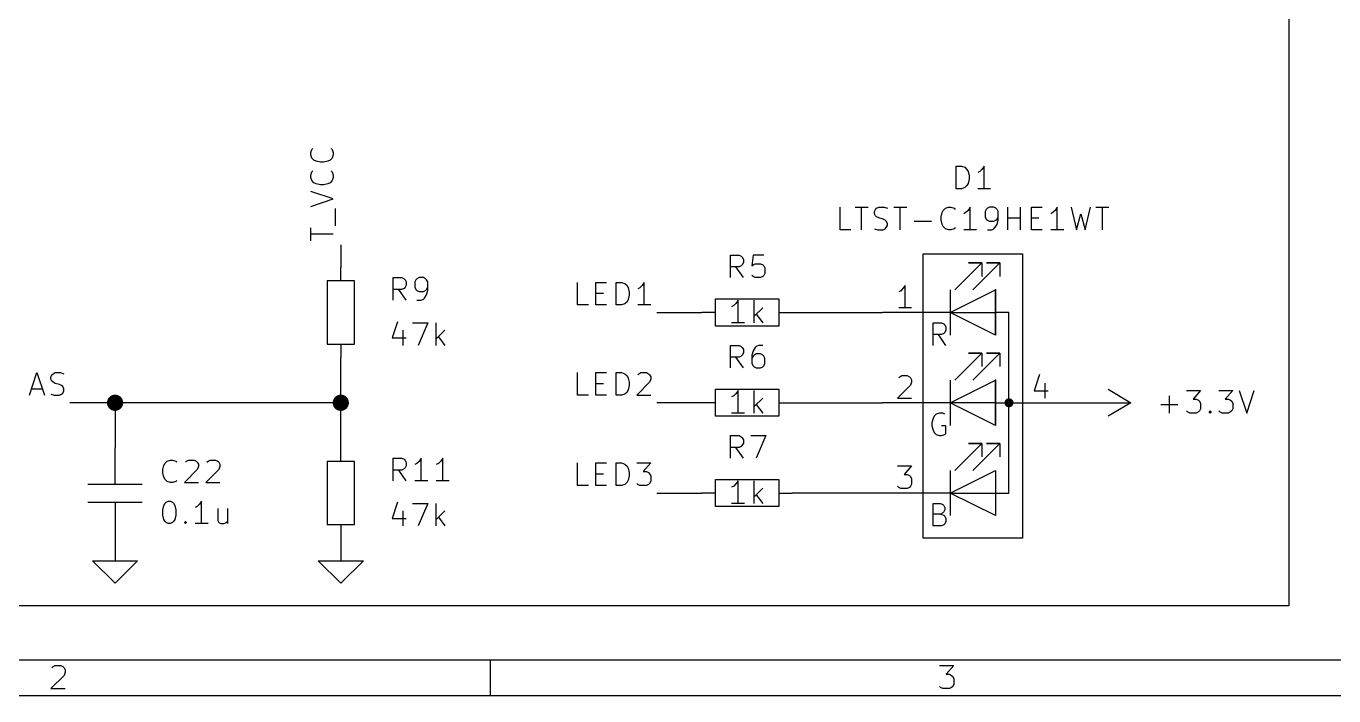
# Model space of a CAD drawing. Extents: x 0.4 to 16.1, y -11.3 to -0.4.
# Drawn here: x 3.303 to 6.2, y -11.299 to -9.816 of the extents above; entities that cross this region are included whole.
import ezdxf

# ---------------------------------------------------------------- set-up
doc = ezdxf.new("R2010")
doc.units = 0
doc.header["$MEASUREMENT"] = 0
for name, color, linetype in [('BLUE3', 171, 'CONTINUOUS'), ('CYAN2', 4, 'CONTINUOUS'), ('GRAY1', 251, 'CONTINUOUS'), ('GREEN3', 91, 'CONTINUOUS'), ('LYELLOW', 51, 'CONTINUOUS'), ('RED2', 1, 'CONTINUOUS'), ('RED3', 11, 'CONTINUOUS')]:
    doc.layers.add(name, color=color, linetype=linetype)

msp = doc.modelspace()

# ---------------------------------------------------------------- linework, layer by layer
at = {"layer": 'BLUE3', "linetype": 'CONTINUOUS'}
for p, q in [((6.1, -4.85), (6.1, -11.1)), ((6.1, -11.1), (0.65, -11.1))]:
    msp.add_line(p, q, dxfattribs=at)
at = {"layer": 'CYAN2', "linetype": 'CONTINUOUS'}
for p, q in [((5.3631, -10.1758), (5.3631, -10.1258)), ((5.3631, -10.1258), (5.375, -10.1258)), ((5.3631, -10.1758), (5.3631, -10.1258)), ((5.3631, -10.1258), (5.375, -10.1258)), ((5.375, -10.1258), (5.3821, -10.1282)), ((5.375, -10.1258), (5.3821, -10.1282)), ((5.3821, -10.1282), (5.3869, -10.1329)), ((5.3821, -10.1282), (5.3869, -10.1329)), ((5.3869, -10.1329), (5.3893, -10.1377)), ((5.3869, -10.1329), (5.3893, -10.1377)), ((5.3893, -10.1377), (5.3917, -10.1472)), ((5.3893, -10.1377), (5.3917, -10.1472)), ((5.4155, -10.1377), (5.4107, -10.1401)), ((5.4155, -10.1377), (5.4107, -10.1401)), ((5.4202, -10.1329), (5.4155, -10.1377)), ((5.4202, -10.1329), (5.4155, -10.1377)), ((5.425, -10.1258), (5.4202, -10.1329)), ((5.425, -10.1258), (5.4202, -10.1329)), ((5.425, -10.1758), (5.425, -10.1258)), ((5.425, -10.1758), (5.425, -10.1258)), ((5.3893, -10.1639), (5.3869, -10.1687)), ((5.3893, -10.1639), (5.3869, -10.1687)), ((5.3917, -10.1544), (5.3893, -10.1639)), ((5.3917, -10.1544), (5.3893, -10.1639)), ((5.3917, -10.1472), (5.3917, -10.1544)), ((5.3917, -10.1472), (5.3917, -10.1544)), ((5.375, -10.1758), (5.3631, -10.1758)), ((5.375, -10.1758), (5.3631, -10.1758)), ((5.3821, -10.1734), (5.375, -10.1758)), ((5.3821, -10.1734), (5.375, -10.1758)), ((5.3869, -10.1687), (5.3821, -10.1734)), ((5.3869, -10.1687), (5.3821, -10.1734)), ((5.4393, -10.1758), (5.4107, -10.1758)), ((5.4393, -10.1758), (5.4107, -10.1758)), ((5.106, -10.2668), (5.106, -10.2168)), ((5.106, -10.2668), (5.106, -10.2168)), ((5.1393, -10.2168), (5.1679, -10.2168)), ((5.1393, -10.2168), (5.1679, -10.2168)), ((5.1536, -10.2668), (5.1536, -10.2168)), ((5.1536, -10.2668), (5.1536, -10.2168)), ((5.1821, -10.2263), (5.1845, -10.2216)), ((5.1821, -10.2263), (5.1845, -10.2216)), ((5.1845, -10.2216), (5.1869, -10.2192)), ((5.1845, -10.2216), (5.1869, -10.2192)), ((5.1869, -10.2192), (5.1917, -10.2168)), ((5.1869, -10.2192), (5.1917, -10.2168)), ((5.1917, -10.2168), (5.2036, -10.2168)), ((5.1917, -10.2168), (5.2036, -10.2168)), ((5.2036, -10.2168), (5.2107, -10.2192)), ((5.2036, -10.2168), (5.2107, -10.2192)), ((5.225, -10.2168), (5.2536, -10.2168)), ((5.225, -10.2168), (5.2536, -10.2168)), ((5.2393, -10.2668), (5.2393, -10.2168)), ((5.2393, -10.2668), (5.2393, -10.2168)), ((5.3321, -10.2287), (5.3345, -10.2239)), ((5.3321, -10.2287), (5.3345, -10.2239)), ((5.3345, -10.2239), (5.3393, -10.2192)), ((5.3345, -10.2239), (5.3393, -10.2192)), ((5.3393, -10.2192), (5.3464, -10.2168)), ((5.3393, -10.2192), (5.3464, -10.2168)), ((5.3464, -10.2168), (5.3512, -10.2168)), ((5.3464, -10.2168), (5.3512, -10.2168)), ((5.3512, -10.2168), (5.3583, -10.2192)), ((5.3512, -10.2168), (5.3583, -10.2192)), ((5.3583, -10.2192), (5.3607, -10.2216)), ((5.3583, -10.2192), (5.3607, -10.2216)), ((5.3893, -10.2239), (5.3845, -10.2287)), ((5.3893, -10.2239), (5.3845, -10.2287)), ((5.394, -10.2168), (5.3893, -10.2239)), ((5.394, -10.2168), (5.3893, -10.2239)), ((5.394, -10.2668), (5.394, -10.2168)), ((5.394, -10.2668), (5.394, -10.2168)), ((5.4298, -10.2216), (5.4274, -10.2263)), ((5.4298, -10.2216), (5.4274, -10.2263)), ((5.4321, -10.2192), (5.4298, -10.2216)), ((5.4321, -10.2192), (5.4298, -10.2216)), ((5.4369, -10.2168), (5.4321, -10.2192)), ((5.4369, -10.2168), (5.4321, -10.2192)), ((5.4464, -10.2168), (5.4369, -10.2168)), ((5.4464, -10.2168), (5.4369, -10.2168)), ((5.4512, -10.2192), (5.4464, -10.2168)), ((5.4512, -10.2192), (5.4464, -10.2168)), ((5.4536, -10.2216), (5.4512, -10.2192)), ((5.4536, -10.2216), (5.4512, -10.2192)), ((5.456, -10.2263), (5.4536, -10.2216)), ((5.456, -10.2263), (5.4536, -10.2216)), ((5.4774, -10.2668), (5.4774, -10.2168)), ((5.4774, -10.2668), (5.4774, -10.2168)), ((5.5059, -10.2668), (5.5059, -10.2168)), ((5.5059, -10.2668), (5.5059, -10.2168)), ((5.5298, -10.2668), (5.5298, -10.2168)), ((5.5298, -10.2168), (5.5536, -10.2168)), ((5.5298, -10.2668), (5.5298, -10.2168)), ((5.5298, -10.2168), (5.5536, -10.2168)), ((5.5821, -10.2239), (5.5774, -10.2287)), ((5.5821, -10.2239), (5.5774, -10.2287)), ((5.5869, -10.2168), (5.5821, -10.2239)), ((5.5869, -10.2168), (5.5821, -10.2239)), ((5.5869, -10.2668), (5.5869, -10.2168)), ((5.5869, -10.2668), (5.5869, -10.2168)), ((5.6179, -10.2168), (5.6298, -10.2668)), ((5.6179, -10.2168), (5.6298, -10.2668)), ((5.6488, -10.2668), (5.6607, -10.2168)), ((5.6488, -10.2668), (5.6607, -10.2168)), ((5.6726, -10.2168), (5.7012, -10.2168)), ((5.6726, -10.2168), (5.7012, -10.2168)), ((5.6869, -10.2668), (5.6869, -10.2168)), ((5.6869, -10.2668), (5.6869, -10.2168)), ((5.1821, -10.2311), (5.1821, -10.2263)), ((5.1821, -10.2311), (5.1821, -10.2263)), ((5.1845, -10.2359), (5.1821, -10.2311)), ((5.1845, -10.2359), (5.1821, -10.2311)), ((5.1869, -10.2382), (5.1845, -10.2359)), ((5.1869, -10.2382), (5.1845, -10.2359)), ((5.1917, -10.2406), (5.1869, -10.2382)), ((5.1917, -10.2406), (5.1869, -10.2382)), ((5.2012, -10.243), (5.1917, -10.2406)), ((5.2012, -10.243), (5.1917, -10.2406)), ((5.206, -10.2454), (5.2012, -10.243)), ((5.206, -10.2454), (5.2012, -10.243)), ((5.2083, -10.2478), (5.206, -10.2454)), ((5.2083, -10.2478), (5.206, -10.2454)), ((5.2107, -10.2525), (5.2083, -10.2478)), ((5.2107, -10.2525), (5.2083, -10.2478)), ((5.2107, -10.2573), (5.2107, -10.2525)), ((5.2107, -10.2573), (5.2107, -10.2525)), ((5.2702, -10.2478), (5.3083, -10.2478)), ((5.2702, -10.2478), (5.3083, -10.2478)), ((5.3298, -10.2382), (5.3321, -10.2287)), ((5.3298, -10.2382), (5.3321, -10.2287)), ((5.3298, -10.2454), (5.3298, -10.2382)), ((5.3298, -10.2454), (5.3298, -10.2382)), ((5.3321, -10.2549), (5.3298, -10.2454)), ((5.3321, -10.2549), (5.3298, -10.2454)), ((5.3845, -10.2287), (5.3798, -10.2311)), ((5.3845, -10.2287), (5.3798, -10.2311)), ((5.4274, -10.2263), (5.4274, -10.2382)), ((5.4274, -10.2263), (5.4274, -10.2382)), ((5.4274, -10.2382), (5.4298, -10.243)), ((5.4274, -10.2382), (5.4298, -10.243)), ((5.4298, -10.243), (5.4321, -10.2454)), ((5.4298, -10.243), (5.4321, -10.2454)), ((5.4321, -10.2454), (5.4369, -10.2478)), ((5.4321, -10.2454), (5.4369, -10.2478)), ((5.4369, -10.2478), (5.4464, -10.2478)), ((5.4369, -10.2478), (5.4464, -10.2478)), ((5.4464, -10.2478), (5.4512, -10.2454)), ((5.4464, -10.2478), (5.4512, -10.2454)), ((5.4512, -10.2454), (5.4536, -10.243)), ((5.4512, -10.2454), (5.4536, -10.243)), ((5.4536, -10.243), (5.456, -10.2382)), ((5.4536, -10.243), (5.456, -10.2382)), ((5.4536, -10.2549), (5.456, -10.2454)), ((5.4536, -10.2549), (5.456, -10.2454)), ((5.456, -10.2454), (5.456, -10.2263)), ((5.456, -10.2454), (5.456, -10.2263)), ((5.4774, -10.2406), (5.5059, -10.2406)), ((5.4774, -10.2406), (5.5059, -10.2406)), ((5.5298, -10.2406), (5.5464, -10.2406)), ((5.5298, -10.2406), (5.5464, -10.2406)), ((5.5774, -10.2287), (5.5726, -10.2311)), ((5.5774, -10.2287), (5.5726, -10.2311)), ((5.6298, -10.2668), (5.6393, -10.2311)), ((5.6298, -10.2668), (5.6393, -10.2311)), ((5.6393, -10.2311), (5.6488, -10.2668)), ((5.6393, -10.2311), (5.6488, -10.2668)), ((5.1298, -10.2668), (5.106, -10.2668)), ((5.1298, -10.2668), (5.106, -10.2668)), ((5.1821, -10.2644), (5.1893, -10.2668)), ((5.1821, -10.2644), (5.1893, -10.2668)), ((5.1893, -10.2668), (5.2012, -10.2668)), ((5.1893, -10.2668), (5.2012, -10.2668)), ((5.2012, -10.2668), (5.206, -10.2644)), ((5.2012, -10.2668), (5.206, -10.2644)), ((5.206, -10.2644), (5.2083, -10.262)), ((5.206, -10.2644), (5.2083, -10.262)), ((5.2083, -10.262), (5.2107, -10.2573)), ((5.2083, -10.262), (5.2107, -10.2573)), ((5.3345, -10.2597), (5.3321, -10.2549)), ((5.3345, -10.2597), (5.3321, -10.2549)), ((5.3393, -10.2644), (5.3345, -10.2597)), ((5.3393, -10.2644), (5.3345, -10.2597)), ((5.3464, -10.2668), (5.3393, -10.2644)), ((5.3464, -10.2668), (5.3393, -10.2644)), ((5.3512, -10.2668), (5.3464, -10.2668)), ((5.3512, -10.2668), (5.3464, -10.2668)), ((5.3583, -10.2644), (5.3512, -10.2668)), ((5.3583, -10.2644), (5.3512, -10.2668)), ((5.3607, -10.262), (5.3583, -10.2644)), ((5.3607, -10.262), (5.3583, -10.2644)), ((5.4083, -10.2668), (5.3798, -10.2668)), ((5.4083, -10.2668), (5.3798, -10.2668)), ((5.4321, -10.2668), (5.4417, -10.2668)), ((5.4321, -10.2668), (5.4417, -10.2668)), ((5.4417, -10.2668), (5.4464, -10.2644)), ((5.4417, -10.2668), (5.4464, -10.2644)), ((5.4464, -10.2644), (5.4488, -10.262)), ((5.4464, -10.2644), (5.4488, -10.262)), ((5.4488, -10.262), (5.4536, -10.2549)), ((5.4488, -10.262), (5.4536, -10.2549)), ((5.5536, -10.2668), (5.5298, -10.2668)), ((5.5536, -10.2668), (5.5298, -10.2668)), ((5.6012, -10.2668), (5.5726, -10.2668)), ((5.6012, -10.2668), (5.5726, -10.2668)), ((4.8631, -10.3728), (4.8631, -10.3228)), ((4.8631, -10.3228), (4.8821, -10.3228)), ((4.8821, -10.3228), (4.8869, -10.3252)), ((4.8869, -10.3252), (4.8893, -10.3276)), ((4.8893, -10.3276), (4.8917, -10.3323)), ((4.8917, -10.3395), (4.8893, -10.3442)), ((4.8917, -10.3323), (4.8917, -10.3395)), ((4.9131, -10.3228), (4.9107, -10.3466)), ((4.9369, -10.3228), (4.9131, -10.3228)), ((4.8821, -10.349), (4.8631, -10.349)), ((4.8917, -10.3728), (4.875, -10.349)), ((4.8869, -10.3466), (4.8821, -10.349)), ((4.8893, -10.3442), (4.8869, -10.3466)), ((4.9107, -10.3466), (4.9131, -10.3442)), ((4.9131, -10.3704), (4.9107, -10.368)), ((4.9131, -10.3442), (4.9179, -10.3419)), ((4.9179, -10.3419), (4.9298, -10.3419)), ((4.9298, -10.3419), (4.9345, -10.3442)), ((4.9345, -10.3442), (4.9369, -10.3466)), ((4.9369, -10.368), (4.9345, -10.3704)), ((4.9369, -10.3466), (4.9393, -10.3514)), ((4.9393, -10.3633), (4.9369, -10.368)), ((4.9393, -10.3514), (4.9393, -10.3633)), ((4.1163, -10.4228), (4.1163, -10.3728)), ((4.1163, -10.3728), (4.1353, -10.3728)), ((4.1353, -10.3728), (4.1401, -10.3752)), ((4.1401, -10.3966), (4.1353, -10.399)), ((4.1401, -10.3752), (4.1425, -10.3776)), ((4.1425, -10.3942), (4.1401, -10.3966)), ((4.1425, -10.3776), (4.1449, -10.3823)), ((4.1449, -10.3895), (4.1425, -10.3942)), ((4.1449, -10.3823), (4.1449, -10.3895)), ((4.1663, -10.3776), (4.1639, -10.3823)), ((4.1639, -10.3823), (4.1639, -10.3942)), ((4.1639, -10.3942), (4.1663, -10.399)), ((4.1687, -10.3752), (4.1663, -10.3776)), ((4.1734, -10.3728), (4.1687, -10.3752)), ((4.1829, -10.3728), (4.1734, -10.3728)), ((4.1877, -10.3752), (4.1829, -10.3728)), ((4.1901, -10.3776), (4.1877, -10.3752)), ((4.1925, -10.3823), (4.1901, -10.3776)), ((4.1901, -10.399), (4.1925, -10.3942)), ((4.1925, -10.4014), (4.1925, -10.3823)), ((4.9179, -10.3728), (4.9131, -10.3704)), ((4.9298, -10.3728), (4.9179, -10.3728)), ((4.9345, -10.3704), (4.9298, -10.3728)), ((4.1353, -10.399), (4.1163, -10.399)), ((4.1449, -10.4228), (4.1282, -10.399)), ((4.1663, -10.399), (4.1687, -10.4014)), ((4.1687, -10.4014), (4.1734, -10.4038)), ((4.1687, -10.4228), (4.1782, -10.4228)), ((4.1734, -10.4038), (4.1829, -10.4038)), ((4.1782, -10.4228), (4.1829, -10.4204)), ((4.1829, -10.4038), (4.1877, -10.4014)), ((4.1829, -10.4204), (4.1853, -10.418)), ((4.1853, -10.418), (4.1901, -10.4109)), ((4.1877, -10.4014), (4.1901, -10.399)), ((4.1901, -10.4109), (4.1925, -10.4014)), ((4.8798, -10.4228), (4.875, -10.4299)), ((4.8798, -10.4728), (4.8798, -10.4228)), ((4.9155, -10.4728), (4.9155, -10.4228)), ((4.8702, -10.4347), (4.8655, -10.4371)), ((4.875, -10.4299), (4.8702, -10.4347)), ((4.9345, -10.4395), (4.9155, -10.4585)), ((4.9202, -10.4538), (4.9345, -10.4728)), ((4.1258, -10.4704), (4.1139, -10.5061)), ((4.1591, -10.4728), (4.1925, -10.4728)), ((4.1925, -10.4728), (4.171, -10.5228)), ((4.2115, -10.5228), (4.2115, -10.4728)), ((4.894, -10.4728), (4.8655, -10.4728)), ((4.1139, -10.5061), (4.1449, -10.5061)), ((4.1377, -10.4895), (4.1377, -10.5228)), ((4.2306, -10.4895), (4.2115, -10.5085)), ((4.2163, -10.5038), (4.2306, -10.5228)), ((4.8631, -10.5728), (4.8631, -10.5228)), ((4.8631, -10.5228), (4.8821, -10.5228)), ((4.8821, -10.5228), (4.8869, -10.5252)), ((4.8869, -10.5252), (4.8893, -10.5276)), ((4.8893, -10.5276), (4.8917, -10.5323)), ((4.8917, -10.5395), (4.8893, -10.5442)), ((4.8917, -10.5323), (4.8917, -10.5395)), ((4.9131, -10.5347), (4.9107, -10.5442)), ((4.9179, -10.5276), (4.9131, -10.5347)), ((4.9202, -10.5419), (4.9155, -10.5442)), ((4.9202, -10.5252), (4.9179, -10.5276)), ((4.925, -10.5228), (4.9202, -10.5252)), ((4.9298, -10.5419), (4.9202, -10.5419)), ((4.9345, -10.5228), (4.925, -10.5228)), ((4.9345, -10.5442), (4.9298, -10.5419)), ((4.8821, -10.549), (4.8631, -10.549)), ((4.8917, -10.5728), (4.875, -10.549)), ((4.8869, -10.5466), (4.8821, -10.549)), ((4.8893, -10.5442), (4.8869, -10.5466)), ((4.9107, -10.5442), (4.9107, -10.5633)), ((4.9131, -10.5466), (4.9107, -10.5514)), ((4.9107, -10.5633), (4.9131, -10.568)), ((4.9155, -10.5442), (4.9131, -10.5466)), ((4.9131, -10.568), (4.9155, -10.5704)), ((4.9155, -10.5704), (4.9202, -10.5728)), ((4.9298, -10.5728), (4.9345, -10.5704)), ((4.9369, -10.5466), (4.9345, -10.5442)), ((4.9345, -10.5704), (4.9369, -10.568)), ((4.9393, -10.5514), (4.9369, -10.5466)), ((4.9369, -10.568), (4.9393, -10.5633)), ((4.9393, -10.5633), (4.9393, -10.5514)), ((4.9202, -10.5728), (4.9298, -10.5728)), ((4.875, -10.6299), (4.8702, -10.6347)), ((4.8798, -10.6228), (4.875, -10.6299)), ((4.8798, -10.6728), (4.8798, -10.6228)), ((4.9155, -10.6728), (4.9155, -10.6228)), ((5.8734, -10.6228), (5.9044, -10.6228)), ((5.8734, -10.6228), (5.9044, -10.6228)), ((5.9044, -10.6228), (5.8877, -10.6418)), ((5.9044, -10.6228), (5.8877, -10.6418)), ((5.9449, -10.6228), (5.9758, -10.6228)), ((5.9449, -10.6228), (5.9758, -10.6228)), ((5.9758, -10.6228), (5.9591, -10.6418)), ((5.9758, -10.6228), (5.9591, -10.6418)), ((5.9901, -10.6228), (6.0068, -10.6728)), ((5.9901, -10.6228), (6.0068, -10.6728)), ((6.0068, -10.6728), (6.0234, -10.6228)), ((6.0068, -10.6728), (6.0234, -10.6228)), ((4.8702, -10.6347), (4.8655, -10.6371)), ((4.9345, -10.6395), (4.9155, -10.6585)), ((4.9202, -10.6538), (4.9345, -10.6728)), ((5.8163, -10.6538), (5.8544, -10.6538)), ((5.8163, -10.6538), (5.8544, -10.6538)), ((5.8353, -10.6728), (5.8353, -10.6347)), ((5.8353, -10.6728), (5.8353, -10.6347)), ((5.8877, -10.6418), (5.8949, -10.6418)), ((5.8877, -10.6418), (5.8949, -10.6418)), ((5.8949, -10.6418), (5.8996, -10.6442)), ((5.8949, -10.6418), (5.8996, -10.6442)), ((5.8996, -10.6442), (5.902, -10.6466)), ((5.8996, -10.6442), (5.902, -10.6466)), ((5.902, -10.6466), (5.9044, -10.6514)), ((5.902, -10.6466), (5.9044, -10.6514)), ((5.9044, -10.6514), (5.9044, -10.6633)), ((5.9044, -10.6514), (5.9044, -10.6633)), ((5.9591, -10.6418), (5.9663, -10.6418)), ((5.9591, -10.6418), (5.9663, -10.6418)), ((5.9663, -10.6418), (5.971, -10.6442)), ((5.9663, -10.6418), (5.971, -10.6442)), ((5.971, -10.6442), (5.9734, -10.6466)), ((5.971, -10.6442), (5.9734, -10.6466)), ((5.9734, -10.6466), (5.9758, -10.6514)), ((5.9734, -10.6466), (5.9758, -10.6514)), ((5.9758, -10.6514), (5.9758, -10.6633)), ((5.9758, -10.6514), (5.9758, -10.6633)), ((4.894, -10.6728), (4.8655, -10.6728)), ((5.8758, -10.6704), (5.8734, -10.668)), ((5.8758, -10.6704), (5.8734, -10.668)), ((5.8806, -10.6728), (5.8758, -10.6704)), ((5.8806, -10.6728), (5.8758, -10.6704)), ((5.8949, -10.6728), (5.8806, -10.6728)), ((5.8949, -10.6728), (5.8806, -10.6728)), ((5.8996, -10.6704), (5.8949, -10.6728)), ((5.8996, -10.6704), (5.8949, -10.6728)), ((5.902, -10.668), (5.8996, -10.6704)), ((5.902, -10.668), (5.8996, -10.6704)), ((5.9044, -10.6633), (5.902, -10.668)), ((5.9044, -10.6633), (5.902, -10.668)), ((5.9234, -10.6704), (5.9258, -10.668)), ((5.9234, -10.6704), (5.9258, -10.668)), ((5.9258, -10.6728), (5.9234, -10.6704)), ((5.9258, -10.6728), (5.9234, -10.6704)), ((5.9258, -10.668), (5.9282, -10.6704)), ((5.9258, -10.668), (5.9258, -10.6728)), ((5.9258, -10.668), (5.9282, -10.6704)), ((5.9258, -10.668), (5.9258, -10.6728)), ((5.9282, -10.6704), (5.9258, -10.6728)), ((5.9282, -10.6704), (5.9258, -10.6728)), ((5.9472, -10.6704), (5.9449, -10.668)), ((5.9472, -10.6704), (5.9449, -10.668)), ((5.952, -10.6728), (5.9472, -10.6704)), ((5.952, -10.6728), (5.9472, -10.6704)), ((5.9663, -10.6728), (5.952, -10.6728)), ((5.9663, -10.6728), (5.952, -10.6728)), ((5.971, -10.6704), (5.9663, -10.6728)), ((5.971, -10.6704), (5.9663, -10.6728)), ((5.9734, -10.668), (5.971, -10.6704)), ((5.9734, -10.668), (5.971, -10.6704)), ((5.9758, -10.6633), (5.9734, -10.668)), ((5.9758, -10.6633), (5.9734, -10.668)), ((4.8631, -10.7728), (4.8631, -10.7228)), ((4.8631, -10.7228), (4.8821, -10.7228)), ((4.8821, -10.7228), (4.8869, -10.7252)), ((4.8869, -10.7252), (4.8893, -10.7276)), ((4.8893, -10.7442), (4.8869, -10.7466)), ((4.8893, -10.7276), (4.8917, -10.7323)), ((4.8917, -10.7395), (4.8893, -10.7442)), ((4.8917, -10.7323), (4.8917, -10.7395)), ((4.9083, -10.7228), (4.9417, -10.7228)), ((4.9417, -10.7228), (4.9202, -10.7728)), ((4.1163, -10.8228), (4.1163, -10.7728)), ((4.1163, -10.7728), (4.1353, -10.7728)), ((4.1163, -10.8228), (4.1163, -10.7728)), ((4.1163, -10.7728), (4.1353, -10.7728)), ((4.1353, -10.7728), (4.1401, -10.7752)), ((4.1353, -10.7728), (4.1401, -10.7752)), ((4.1401, -10.7752), (4.1425, -10.7776)), ((4.1401, -10.7752), (4.1425, -10.7776)), ((4.1782, -10.7728), (4.1734, -10.7799)), ((4.1782, -10.7728), (4.1734, -10.7799)), ((4.1782, -10.8228), (4.1782, -10.7728)), ((4.1782, -10.8228), (4.1782, -10.7728)), ((4.2258, -10.7728), (4.221, -10.7799)), ((4.2258, -10.7728), (4.221, -10.7799)), ((4.2258, -10.8228), (4.2258, -10.7728)), ((4.2258, -10.8228), (4.2258, -10.7728)), ((4.8821, -10.749), (4.8631, -10.749)), ((4.8917, -10.7728), (4.875, -10.749)), ((4.8869, -10.7466), (4.8821, -10.749)), ((3.6059, -10.7982), (3.6083, -10.7887)), ((3.6059, -10.7982), (3.6083, -10.7887)), ((3.6059, -10.8054), (3.6059, -10.7982)), ((3.6059, -10.8054), (3.6059, -10.7982)), ((3.6083, -10.7887), (3.6107, -10.7839)), ((3.6083, -10.7887), (3.6107, -10.7839)), ((3.6107, -10.7839), (3.6154, -10.7792)), ((3.6107, -10.7839), (3.6154, -10.7792)), ((3.6154, -10.7792), (3.6226, -10.7768)), ((3.6154, -10.7792), (3.6226, -10.7768)), ((3.6226, -10.7768), (3.6273, -10.7768)), ((3.6226, -10.7768), (3.6273, -10.7768)), ((3.6273, -10.7768), (3.6345, -10.7792)), ((3.6273, -10.7768), (3.6345, -10.7792)), ((3.6345, -10.7792), (3.6369, -10.7816)), ((3.6345, -10.7792), (3.6369, -10.7816)), ((3.6821, -10.7982), (3.6535, -10.8268)), ((3.6821, -10.7982), (3.6535, -10.8268)), ((3.6559, -10.7816), (3.6583, -10.7792)), ((3.6559, -10.7816), (3.6583, -10.7792)), ((3.6583, -10.7792), (3.663, -10.7768)), ((3.6583, -10.7792), (3.663, -10.7768)), ((3.663, -10.7768), (3.6749, -10.7768)), ((3.663, -10.7768), (3.6749, -10.7768)), ((3.6749, -10.7768), (3.6797, -10.7792)), ((3.6749, -10.7768), (3.6797, -10.7792)), ((3.6797, -10.7792), (3.6821, -10.7816)), ((3.6797, -10.7792), (3.6821, -10.7816)), ((3.6821, -10.7816), (3.6845, -10.7863)), ((3.6821, -10.7816), (3.6845, -10.7863)), ((3.6845, -10.7911), (3.6821, -10.7982)), ((3.6845, -10.7911), (3.6821, -10.7982)), ((3.6845, -10.7863), (3.6845, -10.7911)), ((3.6845, -10.7863), (3.6845, -10.7911)), ((3.7297, -10.7982), (3.7011, -10.8268)), ((3.7297, -10.7982), (3.7011, -10.8268)), ((3.7035, -10.7816), (3.7059, -10.7792)), ((3.7035, -10.7816), (3.7059, -10.7792)), ((3.7059, -10.7792), (3.7107, -10.7768)), ((3.7059, -10.7792), (3.7107, -10.7768)), ((3.7107, -10.7768), (3.7226, -10.7768)), ((3.7107, -10.7768), (3.7226, -10.7768)), ((3.7226, -10.7768), (3.7273, -10.7792)), ((3.7226, -10.7768), (3.7273, -10.7792)), ((3.7273, -10.7792), (3.7297, -10.7816)), ((3.7273, -10.7792), (3.7297, -10.7816)), ((3.7297, -10.7816), (3.7321, -10.7863)), ((3.7297, -10.7816), (3.7321, -10.7863)), ((3.7321, -10.7911), (3.7297, -10.7982)), ((3.7321, -10.7911), (3.7297, -10.7982)), ((3.7321, -10.7863), (3.7321, -10.7911)), ((3.7321, -10.7863), (3.7321, -10.7911)), ((4.1353, -10.799), (4.1163, -10.799)), ((4.1353, -10.799), (4.1163, -10.799)), ((4.1449, -10.8228), (4.1282, -10.799)), ((4.1449, -10.8228), (4.1282, -10.799)), ((4.1401, -10.7966), (4.1353, -10.799)), ((4.1401, -10.7966), (4.1353, -10.799)), ((4.1425, -10.7942), (4.1401, -10.7966)), ((4.1425, -10.7942), (4.1401, -10.7966)), ((4.1425, -10.7776), (4.1449, -10.7823)), ((4.1425, -10.7776), (4.1449, -10.7823)), ((4.1449, -10.7895), (4.1425, -10.7942)), ((4.1449, -10.7895), (4.1425, -10.7942)), ((4.1449, -10.7823), (4.1449, -10.7895)), ((4.1449, -10.7823), (4.1449, -10.7895)), ((4.1687, -10.7847), (4.1639, -10.7871)), ((4.1687, -10.7847), (4.1639, -10.7871)), ((4.1734, -10.7799), (4.1687, -10.7847)), ((4.1734, -10.7799), (4.1687, -10.7847)), ((4.2163, -10.7847), (4.2115, -10.7871)), ((4.2163, -10.7847), (4.2115, -10.7871)), ((4.221, -10.7799), (4.2163, -10.7847)), ((4.221, -10.7799), (4.2163, -10.7847)), ((3.6083, -10.8149), (3.6059, -10.8054)), ((3.6083, -10.8149), (3.6059, -10.8054)), ((3.6107, -10.8197), (3.6083, -10.8149)), ((3.6107, -10.8197), (3.6083, -10.8149)), ((3.6154, -10.8244), (3.6107, -10.8197)), ((3.6154, -10.8244), (3.6107, -10.8197)), ((3.6226, -10.8268), (3.6154, -10.8244)), ((3.6226, -10.8268), (3.6154, -10.8244)), ((3.6273, -10.8268), (3.6226, -10.8268)), ((3.6273, -10.8268), (3.6226, -10.8268)), ((3.6345, -10.8244), (3.6273, -10.8268)), ((3.6345, -10.8244), (3.6273, -10.8268)), ((3.6369, -10.822), (3.6345, -10.8244)), ((3.6369, -10.822), (3.6345, -10.8244)), ((3.6535, -10.8268), (3.6845, -10.8268)), ((3.6535, -10.8268), (3.6845, -10.8268)), ((3.7011, -10.8268), (3.7321, -10.8268)), ((3.7011, -10.8268), (3.7321, -10.8268)), ((4.1925, -10.8228), (4.1639, -10.8228)), ((4.1925, -10.8228), (4.1639, -10.8228)), ((4.2401, -10.8228), (4.2115, -10.8228)), ((4.2401, -10.8228), (4.2115, -10.8228)), ((4.875, -10.8299), (4.8702, -10.8347)), ((4.8798, -10.8228), (4.875, -10.8299)), ((4.8798, -10.8728), (4.8798, -10.8228)), ((4.9155, -10.8728), (4.9155, -10.8228)), ((4.8702, -10.8347), (4.8655, -10.8371)), ((4.9345, -10.8395), (4.9155, -10.8585)), ((4.9202, -10.8538), (4.9345, -10.8728)), ((3.6059, -10.8869), (3.6083, -10.8773)), ((3.6059, -10.8869), (3.6083, -10.8773)), ((3.6059, -10.8988), (3.6059, -10.8869)), ((3.6059, -10.8988), (3.6059, -10.8869)), ((3.6083, -10.8773), (3.6107, -10.8726)), ((3.6083, -10.8773), (3.6107, -10.8726)), ((3.6107, -10.8726), (3.613, -10.8702)), ((3.6107, -10.8726), (3.613, -10.8702)), ((3.613, -10.8702), (3.6178, -10.8678)), ((3.613, -10.8702), (3.6178, -10.8678)), ((3.6178, -10.8678), (3.6226, -10.8678)), ((3.6178, -10.8678), (3.6226, -10.8678)), ((3.6226, -10.8678), (3.6273, -10.8702)), ((3.6226, -10.8678), (3.6273, -10.8702)), ((3.6273, -10.8702), (3.6297, -10.8726)), ((3.6273, -10.8702), (3.6297, -10.8726)), ((3.6297, -10.8726), (3.6321, -10.8773)), ((3.6297, -10.8726), (3.6321, -10.8773)), ((3.6321, -10.8773), (3.6345, -10.8869)), ((3.6321, -10.8773), (3.6345, -10.8869)), ((3.6345, -10.8869), (3.6345, -10.8988)), ((3.6345, -10.8869), (3.6345, -10.8988)), ((3.6821, -10.8797), (3.6773, -10.8821)), ((3.6821, -10.8797), (3.6773, -10.8821)), ((3.6869, -10.8749), (3.6821, -10.8797)), ((3.6869, -10.8749), (3.6821, -10.8797)), ((3.6916, -10.8678), (3.6869, -10.8749)), ((3.6916, -10.8678), (3.6869, -10.8749)), ((3.6916, -10.9178), (3.6916, -10.8678)), ((3.6916, -10.9178), (3.6916, -10.8678)), ((3.7273, -10.8845), (3.7273, -10.9107)), ((3.7273, -10.8845), (3.7273, -10.9107)), ((3.7488, -10.8845), (3.7488, -10.9178)), ((3.7488, -10.8845), (3.7488, -10.9178)), ((4.1258, -10.8704), (4.1139, -10.9061)), ((4.1258, -10.8704), (4.1139, -10.9061)), ((4.1377, -10.8895), (4.1377, -10.9228)), ((4.1377, -10.8895), (4.1377, -10.9228)), ((4.1591, -10.8728), (4.1925, -10.8728)), ((4.1591, -10.8728), (4.1925, -10.8728)), ((4.1925, -10.8728), (4.171, -10.9228)), ((4.1925, -10.8728), (4.171, -10.9228)), ((4.2115, -10.9228), (4.2115, -10.8728)), ((4.2115, -10.9228), (4.2115, -10.8728)), ((4.2306, -10.8895), (4.2115, -10.9085)), ((4.2306, -10.8895), (4.2115, -10.9085)), ((4.894, -10.8728), (4.8655, -10.8728)), ((3.6083, -10.9083), (3.6059, -10.8988)), ((3.6083, -10.9083), (3.6059, -10.8988)), ((3.6107, -10.913), (3.6083, -10.9083)), ((3.6107, -10.913), (3.6083, -10.9083)), ((3.613, -10.9154), (3.6107, -10.913)), ((3.613, -10.9154), (3.6107, -10.913)), ((3.6178, -10.9178), (3.613, -10.9154)), ((3.6178, -10.9178), (3.613, -10.9154)), ((3.6226, -10.9178), (3.6178, -10.9178)), ((3.6226, -10.9178), (3.6178, -10.9178)), ((3.6273, -10.9154), (3.6226, -10.9178)), ((3.6273, -10.9154), (3.6226, -10.9178)), ((3.6297, -10.913), (3.6273, -10.9154)), ((3.6297, -10.913), (3.6273, -10.9154)), ((3.6321, -10.9083), (3.6297, -10.913)), ((3.6321, -10.9083), (3.6297, -10.913)), ((3.6345, -10.8988), (3.6321, -10.9083)), ((3.6345, -10.8988), (3.6321, -10.9083)), ((3.6535, -10.9154), (3.6559, -10.913)), ((3.6535, -10.9154), (3.6559, -10.913)), ((3.6559, -10.9178), (3.6535, -10.9154)), ((3.6559, -10.9178), (3.6535, -10.9154)), ((3.6559, -10.913), (3.6583, -10.9154)), ((3.6559, -10.913), (3.6559, -10.9178)), ((3.6559, -10.913), (3.6583, -10.9154)), ((3.6559, -10.913), (3.6559, -10.9178)), ((3.6583, -10.9154), (3.6559, -10.9178)), ((3.6583, -10.9154), (3.6559, -10.9178)), ((3.7059, -10.9178), (3.6773, -10.9178)), ((3.7059, -10.9178), (3.6773, -10.9178)), ((3.7273, -10.9107), (3.7297, -10.9154)), ((3.7273, -10.9107), (3.7297, -10.9154)), ((3.7297, -10.9154), (3.7345, -10.9178)), ((3.7297, -10.9154), (3.7345, -10.9178)), ((3.7345, -10.9178), (3.7416, -10.9178)), ((3.7345, -10.9178), (3.7416, -10.9178)), ((3.7416, -10.9178), (3.7464, -10.9154)), ((3.7416, -10.9178), (3.7464, -10.9154)), ((3.7464, -10.9154), (3.7488, -10.913)), ((3.7464, -10.9154), (3.7488, -10.913)), ((4.1139, -10.9061), (4.1449, -10.9061)), ((4.1139, -10.9061), (4.1449, -10.9061)), ((4.2163, -10.9038), (4.2306, -10.9228)), ((4.2163, -10.9038), (4.2306, -10.9228))]:
    msp.add_line(p, q, dxfattribs=at)
at = {"layer": 'GRAY1', "linetype": 'CONTINUOUS'}
for p, q in [((3.9333, -10.0959), (3.9357, -10.0887)), ((3.9333, -10.1006), (3.9333, -10.0959)), ((3.9357, -10.1078), (3.9333, -10.1006)), ((3.9357, -10.0887), (3.9381, -10.0864)), ((3.9404, -10.1126), (3.9357, -10.1078)), ((3.9809, -10.1078), (3.9762, -10.1126)), ((3.9785, -10.0864), (3.9809, -10.0887)), ((3.9809, -10.0887), (3.9833, -10.0959)), ((3.9833, -10.1006), (3.9809, -10.1078)), ((3.9833, -10.0959), (3.9833, -10.1006)), ((3.9357, -10.1387), (3.9381, -10.1364)), ((3.9452, -10.1149), (3.9404, -10.1126)), ((3.9547, -10.1173), (3.9452, -10.1149)), ((3.9619, -10.1173), (3.9547, -10.1173)), ((3.9714, -10.1149), (3.9619, -10.1173)), ((3.9762, -10.1126), (3.9714, -10.1149)), ((3.9785, -10.1364), (3.9809, -10.1387)), ((3.9333, -10.1459), (3.9357, -10.1387)), ((3.9333, -10.1506), (3.9333, -10.1459)), ((3.9357, -10.1578), (3.9333, -10.1506)), ((3.9404, -10.1626), (3.9357, -10.1578)), ((3.9452, -10.1649), (3.9404, -10.1626)), ((3.9547, -10.1673), (3.9452, -10.1649)), ((3.9714, -10.1649), (3.9619, -10.1673)), ((3.9762, -10.1626), (3.9714, -10.1649)), ((3.9809, -10.1578), (3.9762, -10.1626)), ((3.9809, -10.1387), (3.9833, -10.1459)), ((3.9833, -10.1506), (3.9809, -10.1578)), ((3.9833, -10.1459), (3.9833, -10.1506)), ((3.9833, -10.1983), (3.9333, -10.1816)), ((3.9619, -10.1673), (3.9547, -10.1673)), ((3.9333, -10.2149), (3.9833, -10.1983)), ((3.9881, -10.2578), (3.9881, -10.2197)), ((3.9333, -10.2911), (3.9333, -10.2626)), ((3.9833, -10.2768), (3.9333, -10.2768)), ((4.5245, -10.4333), (4.5245, -10.3833)), ((4.5649, -10.4333), (4.5649, -10.3833)), ((4.5649, -10.3833), (4.5887, -10.3833)), ((4.6102, -10.4333), (4.6102, -10.3833)), ((4.6102, -10.3833), (4.6221, -10.3833)), ((4.6221, -10.3833), (4.6292, -10.3857)), ((4.6292, -10.3857), (4.634, -10.3904)), ((4.634, -10.3904), (4.6364, -10.3952)), ((4.6364, -10.3952), (4.6387, -10.4047)), ((4.6626, -10.3952), (4.6578, -10.3976)), ((4.6673, -10.3904), (4.6626, -10.3952)), ((4.6721, -10.3833), (4.6673, -10.3904)), ((4.6721, -10.4333), (4.6721, -10.3833)), ((4.5649, -10.4071), (4.5816, -10.4071)), ((4.634, -10.4262), (4.6292, -10.4309)), ((4.6364, -10.4214), (4.634, -10.4262)), ((4.6387, -10.4119), (4.6364, -10.4214)), ((4.6387, -10.4047), (4.6387, -10.4119)), ((4.5483, -10.4333), (4.5245, -10.4333)), ((4.5887, -10.4333), (4.5649, -10.4333)), ((4.6221, -10.4333), (4.6102, -10.4333)), ((4.6292, -10.4309), (4.6221, -10.4333)), ((4.6864, -10.4333), (4.6578, -10.4333)), ((3.3102, -10.6333), (3.3268, -10.5833)), ((3.3268, -10.5833), (3.3435, -10.6333)), ((3.3578, -10.5928), (3.3602, -10.5881)), ((3.3578, -10.5976), (3.3578, -10.5928)), ((3.3602, -10.6023), (3.3578, -10.5976)), ((3.3602, -10.5881), (3.3626, -10.5857)), ((3.3626, -10.5857), (3.3673, -10.5833)), ((3.3673, -10.5833), (3.3792, -10.5833)), ((3.3792, -10.5833), (3.3864, -10.5857)), ((4.5245, -10.6333), (4.5245, -10.5833)), ((4.5649, -10.6333), (4.5649, -10.5833)), ((4.5649, -10.5833), (4.5887, -10.5833)), ((4.6102, -10.6333), (4.6102, -10.5833)), ((4.6102, -10.5833), (4.6221, -10.5833)), ((4.6221, -10.5833), (4.6292, -10.5857)), ((4.6292, -10.5857), (4.634, -10.5904)), ((4.634, -10.5904), (4.6364, -10.5952)), ((4.6364, -10.5952), (4.6387, -10.6047)), ((4.6578, -10.5881), (4.6602, -10.5857)), ((4.6602, -10.5857), (4.6649, -10.5833)), ((4.6649, -10.5833), (4.6768, -10.5833)), ((4.6768, -10.5833), (4.6816, -10.5857)), ((4.6816, -10.5857), (4.684, -10.5881)), ((4.684, -10.5881), (4.6864, -10.5928)), ((4.6864, -10.5976), (4.684, -10.6047)), ((4.6864, -10.5928), (4.6864, -10.5976)), ((3.3149, -10.619), (3.3387, -10.619)), ((3.3626, -10.6047), (3.3602, -10.6023)), ((3.3673, -10.6071), (3.3626, -10.6047)), ((3.3768, -10.6095), (3.3673, -10.6071)), ((3.3816, -10.6119), (3.3768, -10.6095)), ((3.384, -10.6143), (3.3816, -10.6119)), ((3.3816, -10.6309), (3.384, -10.6285)), ((3.3864, -10.619), (3.384, -10.6143)), ((3.384, -10.6285), (3.3864, -10.6238)), ((3.3864, -10.6238), (3.3864, -10.619)), ((4.5649, -10.6071), (4.5816, -10.6071)), ((4.634, -10.6262), (4.6292, -10.6309)), ((4.6364, -10.6214), (4.634, -10.6262)), ((4.6387, -10.6119), (4.6364, -10.6214)), ((4.6387, -10.6047), (4.6387, -10.6119)), ((4.684, -10.6047), (4.6554, -10.6333)), ((3.3578, -10.6309), (3.3649, -10.6333)), ((3.3649, -10.6333), (3.3768, -10.6333)), ((3.3768, -10.6333), (3.3816, -10.6309)), ((4.5483, -10.6333), (4.5245, -10.6333)), ((4.5887, -10.6333), (4.5649, -10.6333)), ((4.6221, -10.6333), (4.6102, -10.6333)), ((4.6292, -10.6309), (4.6221, -10.6333)), ((4.6554, -10.6333), (4.6864, -10.6333)), ((4.5245, -10.8333), (4.5245, -10.7833)), ((4.5649, -10.8333), (4.5649, -10.7833)), ((4.5649, -10.7833), (4.5887, -10.7833)), ((4.6102, -10.8333), (4.6102, -10.7833)), ((4.6102, -10.7833), (4.6221, -10.7833)), ((4.6221, -10.7833), (4.6292, -10.7857)), ((4.6292, -10.7857), (4.634, -10.7904)), ((4.634, -10.7904), (4.6364, -10.7952)), ((4.6364, -10.7952), (4.6387, -10.8047)), ((4.6554, -10.7833), (4.6864, -10.7833)), ((4.6864, -10.7833), (4.6697, -10.8023)), ((4.6697, -10.8023), (4.6768, -10.8023)), ((4.6768, -10.8023), (4.6816, -10.8047)), ((4.5649, -10.8071), (4.5816, -10.8071)), ((4.6292, -10.8309), (4.6221, -10.8333)), ((4.634, -10.8262), (4.6292, -10.8309)), ((4.6364, -10.8214), (4.634, -10.8262)), ((4.6387, -10.8119), (4.6364, -10.8214)), ((4.6387, -10.8047), (4.6387, -10.8119)), ((4.6578, -10.8309), (4.6554, -10.8285)), ((4.6626, -10.8333), (4.6578, -10.8309)), ((4.6816, -10.8309), (4.6768, -10.8333)), ((4.6816, -10.8047), (4.684, -10.8071)), ((4.684, -10.8285), (4.6816, -10.8309)), ((4.684, -10.8071), (4.6864, -10.8119)), ((4.6864, -10.8238), (4.684, -10.8285)), ((4.6864, -10.8119), (4.6864, -10.8238)), ((4.5483, -10.8333), (4.5245, -10.8333)), ((4.5887, -10.8333), (4.5649, -10.8333)), ((4.6221, -10.8333), (4.6102, -10.8333)), ((4.6768, -10.8333), (4.6626, -10.8333))]:
    msp.add_line(p, q, dxfattribs=at)
at = {"layer": 'GREEN3', "linetype": 'CONTINUOUS'}
for p, q in [((4, -10.3), (4, -10.35)), ((4.7, -10.45), (4.8, -10.45)), ((5, -10.45), (5.2, -10.45)), ((4, -10.65), (4, -10.55)), ((3.5, -10.65), (3.4, -10.65)), ((4, -10.65), (3.5, -10.65)), ((3.5, -10.65), (3.5, -10.75)), ((4, -10.75), (4, -10.65)), ((4.8, -10.65), (4.7, -10.65)), ((5, -10.65), (5.2, -10.65)), ((5.6, -10.65), (5.65, -10.65)), ((4.7, -10.85), (4.8, -10.85)), ((5.2, -10.85), (5, -10.85))]:
    msp.add_line(p, q, dxfattribs=at)
at = {"layer": 'GREEN3', "const_width": 0.018}
for points in [[(3.491, -10.65, 1), (3.509, -10.65, 1)], [(3.991, -10.65, 1), (4.009, -10.65, 1)]]:
    msp.add_lwpolyline(points, format="xyb", close=True, dxfattribs=at)
at = {"layer": 'LYELLOW', "linetype": 'CONTINUOUS'}
for p, q in [((5.29, -10.95), (5.29, -10.32)), ((5.29, -10.32), (5.51, -10.32)), ((5.51, -10.32), (5.51, -10.95)), ((5.51, -10.95), (5.29, -10.95))]:
    msp.add_line(p, q, dxfattribs=at)
at = {"layer": 'RED2', "linetype": 'CONTINUOUS'}
for p, q in [((5.29, -10.95), (5.29, -10.32)), ((5.29, -10.32), (5.51, -10.32)), ((5.36, -10.4), (5.42, -10.34)), ((5.42, -10.34), (5.39, -10.34)), ((5.39, -10.34), (5.42, -10.34)), ((5.4, -10.4), (5.46, -10.34)), ((5.42, -10.34), (5.42, -10.37)), ((5.46, -10.34), (5.43, -10.34)), ((5.43, -10.34), (5.46, -10.34)), ((5.46, -10.34), (5.46, -10.37)), ((5.51, -10.32), (5.51, -10.95)), ((4, -10.38), (4, -10.35)), ((3.97, -10.38), (3.97, -10.52)), ((4.03, -10.38), (3.97, -10.38)), ((4.03, -10.52), (4.03, -10.38)), ((4.83, -10.48), (4.83, -10.42)), ((4.83, -10.42), (4.97, -10.42)), ((4.97, -10.42), (4.97, -10.48)), ((5.35, -10.4), (5.35, -10.5)), ((5.35, -10.4), (5.35, -10.5)), ((5.35, -10.45), (5.45, -10.4)), ((5.45, -10.4), (5.45, -10.5)), ((5.45, -10.5), (5.45, -10.4)), ((5.45, -10.4), (5.45, -10.5)), ((4.83, -10.45), (4.8, -10.45)), ((4.97, -10.45), (5, -10.45)), ((5.3, -10.45), (5.2, -10.45)), ((5.3, -10.45), (5.2, -10.45)), ((5.35, -10.45), (5.3, -10.45)), ((5.35, -10.45), (5.45, -10.45)), ((5.45, -10.5), (5.35, -10.45)), ((5.48, -10.45), (5.45, -10.45)), ((5.48, -10.85), (5.48, -10.45)), ((4.97, -10.48), (4.83, -10.48)), ((5.3119, -10.5228), (5.3119, -10.4728)), ((5.3119, -10.4728), (5.3309, -10.4728)), ((5.3309, -10.4728), (5.3357, -10.4752)), ((5.3357, -10.4752), (5.3381, -10.4776)), ((5.3381, -10.4776), (5.3405, -10.4823)), ((5.3405, -10.4823), (5.3405, -10.4895)), ((5.3309, -10.499), (5.3119, -10.499)), ((5.3405, -10.5228), (5.3238, -10.499)), ((5.3357, -10.4966), (5.3309, -10.499)), ((5.3381, -10.4942), (5.3357, -10.4966)), ((5.3405, -10.4895), (5.3381, -10.4942)), ((3.97, -10.52), (4.03, -10.52)), ((4, -10.52), (4, -10.55)), ((5.36, -10.6), (5.42, -10.54)), ((5.42, -10.54), (5.39, -10.54)), ((5.39, -10.54), (5.42, -10.54)), ((5.4, -10.6), (5.46, -10.54)), ((5.42, -10.54), (5.42, -10.57)), ((5.46, -10.54), (5.43, -10.54)), ((5.43, -10.54), (5.46, -10.54)), ((5.46, -10.54), (5.46, -10.57)), ((5.35, -10.6), (5.35, -10.7)), ((5.35, -10.6), (5.35, -10.7)), ((5.35, -10.65), (5.45, -10.6)), ((5.45, -10.6), (5.45, -10.7)), ((5.45, -10.7), (5.45, -10.6)), ((5.45, -10.6), (5.45, -10.7)), ((4.83, -10.68), (4.83, -10.62)), ((4.83, -10.62), (4.97, -10.62)), ((4.97, -10.62), (4.97, -10.68)), ((5.7, -10.62), (5.75, -10.65)), ((4.83, -10.65), (4.8, -10.65)), ((4.97, -10.65), (5, -10.65)), ((5.3, -10.65), (5.2, -10.65)), ((5.3, -10.65), (5.2, -10.65)), ((5.35, -10.65), (5.3, -10.65)), ((5.45, -10.65), (5.35, -10.65)), ((5.45, -10.7), (5.35, -10.65)), ((5.45, -10.65), (5.5, -10.65)), ((5.5, -10.65), (5.6, -10.65)), ((5.5, -10.65), (5.6, -10.65)), ((5.65, -10.65), (5.75, -10.65)), ((5.75, -10.65), (5.7, -10.68)), ((4.97, -10.68), (4.83, -10.68)), ((5.3119, -10.6847), (5.3095, -10.6942)), ((5.3143, -10.68), (5.3119, -10.6847)), ((5.319, -10.6752), (5.3143, -10.68)), ((5.3262, -10.6728), (5.319, -10.6752)), ((5.3333, -10.6728), (5.3262, -10.6728)), ((5.3381, -10.6752), (5.3333, -10.6728)), ((5.3095, -10.6942), (5.3095, -10.7014)), ((5.3095, -10.7014), (5.3119, -10.7109)), ((5.3119, -10.7109), (5.3143, -10.7157)), ((5.3143, -10.7157), (5.319, -10.7204)), ((5.3405, -10.7014), (5.3309, -10.7014)), ((5.3405, -10.718), (5.3405, -10.7014)), ((5.319, -10.7204), (5.3262, -10.7228)), ((5.3262, -10.7228), (5.3309, -10.7228)), ((5.3309, -10.7228), (5.3381, -10.7204)), ((5.3381, -10.7204), (5.3405, -10.718)), ((5.36, -10.8), (5.42, -10.74)), ((5.42, -10.74), (5.39, -10.74)), ((5.39, -10.74), (5.42, -10.74)), ((5.4, -10.8), (5.46, -10.74)), ((5.42, -10.74), (5.42, -10.77)), ((5.46, -10.74), (5.43, -10.74)), ((5.43, -10.74), (5.46, -10.74)), ((5.46, -10.74), (5.46, -10.77)), ((3.5, -10.83), (3.5, -10.75)), ((3.5, -10.83), (3.5, -10.75)), ((4, -10.78), (4, -10.75)), ((4, -10.78), (4, -10.75)), ((3.97, -10.78), (3.97, -10.92)), ((4.03, -10.78), (3.97, -10.78)), ((4.03, -10.92), (4.03, -10.78)), ((5.35, -10.8), (5.35, -10.9)), ((5.35, -10.85), (5.45, -10.8)), ((5.45, -10.8), (5.45, -10.9)), ((3.44, -10.83), (3.56, -10.83)), ((4.83, -10.88), (4.83, -10.82)), ((4.83, -10.82), (4.97, -10.82)), ((4.97, -10.82), (4.97, -10.88)), ((4.83, -10.85), (4.8, -10.85)), ((4.97, -10.85), (5, -10.85)), ((5.3, -10.85), (5.2, -10.85)), ((5.3, -10.85), (5.2, -10.85)), ((5.35, -10.85), (5.3, -10.85)), ((5.35, -10.85), (5.45, -10.85)), ((5.45, -10.9), (5.35, -10.85)), ((5.45, -10.85), (5.48, -10.85)), ((3.44, -10.87), (3.56, -10.87)), ((3.5, -10.87), (3.5, -10.95)), ((3.5, -10.87), (3.5, -10.95)), ((4.97, -10.88), (4.83, -10.88)), ((5.3119, -10.9228), (5.3119, -10.8728)), ((5.3119, -10.8728), (5.3286, -10.8728)), ((5.3286, -10.8728), (5.3333, -10.8752)), ((5.3333, -10.8752), (5.3357, -10.8776)), ((5.3357, -10.8776), (5.3381, -10.8823)), ((5.3381, -10.8871), (5.3357, -10.8919)), ((5.3381, -10.8823), (5.3381, -10.8871)), ((3.97, -10.92), (4.03, -10.92)), ((4, -10.92), (4, -10.95)), ((4, -10.92), (4, -10.95)), ((5.3286, -10.8966), (5.3119, -10.8966)), ((5.3333, -10.8942), (5.3286, -10.8966)), ((5.3286, -10.8966), (5.3357, -10.899)), ((5.3357, -10.8919), (5.3333, -10.8942)), ((5.3357, -10.899), (5.3381, -10.9014)), ((5.3381, -10.918), (5.3357, -10.9204)), ((5.3381, -10.9014), (5.3405, -10.9061)), ((5.3405, -10.9133), (5.3381, -10.918)), ((5.3405, -10.9061), (5.3405, -10.9133)), ((5.3309, -10.9228), (5.3119, -10.9228)), ((5.3357, -10.9204), (5.3309, -10.9228)), ((3.5, -10.95), (3.5, -11)), ((4, -10.95), (4, -11)), ((5.51, -10.95), (5.29, -10.95)), ((3.5, -11.05), (3.45, -11)), ((3.45, -11), (3.5, -11)), ((3.5, -11), (3.55, -11)), ((3.55, -11), (3.5, -11.05)), ((4, -11.05), (3.95, -11)), ((3.95, -11), (4, -11)), ((4, -11), (4.05, -11)), ((4.05, -11), (4, -11.05)), ((16.0626, -11.2206), (0.4724, -11.2206)), ((3.3601, -11.237), (3.3625, -11.2346)), ((3.3625, -11.2346), (3.3674, -11.2321)), ((3.3674, -11.2321), (3.3796, -11.2321)), ((3.3796, -11.2321), (3.3845, -11.2346)), ((3.3845, -11.2346), (3.3869, -11.237)), ((3.3869, -11.237), (3.3893, -11.2419)), ((4.3307, -11.2206), (4.3307, -11.2993)), ((5.3262, -11.2321), (5.3578, -11.2321)), ((5.3578, -11.2321), (5.3408, -11.2516)), ((3.3869, -11.2541), (3.3576, -11.2833)), ((3.3893, -11.2467), (3.3869, -11.2541)), ((3.3893, -11.2419), (3.3893, -11.2467)), ((5.3408, -11.2516), (5.3481, -11.2516)), ((5.3481, -11.2516), (5.353, -11.2541)), ((5.353, -11.2541), (5.3554, -11.2565)), ((5.3554, -11.2565), (5.3578, -11.2614)), ((5.3578, -11.2614), (5.3578, -11.2736)), ((3.3576, -11.2833), (3.3893, -11.2833)), ((5.3286, -11.2809), (5.3262, -11.2784)), ((5.3335, -11.2833), (5.3286, -11.2809)), ((5.3481, -11.2833), (5.3335, -11.2833)), ((5.353, -11.2809), (5.3481, -11.2833)), ((5.3554, -11.2784), (5.353, -11.2809)), ((5.3578, -11.2736), (5.3554, -11.2784)), ((16.1413, -11.2993), (0.3937, -11.2993))]:
    msp.add_line(p, q, dxfattribs=at)
at = {"layer": 'RED2', "const_width": 0.01}
msp.add_lwpolyline([(5.475, -10.65, 1), (5.485, -10.65, 1)], format="xyb", close=True, dxfattribs=at)
at = {"layer": 'RED2'}
for p in [(5.45, -10.4), (5.45, -10.6)]:
    msp.add_point(p, dxfattribs=at)
at = {"layer": 'RED3', "linetype": 'CONTINUOUS'}
for p, q in [((5.2452, -10.397), (5.2405, -10.4018)), ((5.2452, -10.397), (5.2405, -10.4018)), ((5.25, -10.3899), (5.2452, -10.397)), ((5.25, -10.3899), (5.2452, -10.397)), ((5.25, -10.4399), (5.25, -10.3899)), ((5.25, -10.4399), (5.25, -10.3899)), ((5.2405, -10.4018), (5.2357, -10.4042)), ((5.2405, -10.4018), (5.2357, -10.4042)), ((5.2643, -10.4399), (5.2357, -10.4399)), ((5.2643, -10.4399), (5.2357, -10.4399)), ((5.2357, -10.5946), (5.2381, -10.5923)), ((5.2357, -10.5946), (5.2381, -10.5923)), ((5.2381, -10.5923), (5.2429, -10.5899)), ((5.2381, -10.5923), (5.2429, -10.5899)), ((5.2429, -10.5899), (5.2548, -10.5899)), ((5.2429, -10.5899), (5.2548, -10.5899)), ((5.2548, -10.5899), (5.2595, -10.5923)), ((5.2548, -10.5899), (5.2595, -10.5923)), ((5.2595, -10.5923), (5.2619, -10.5946)), ((5.2595, -10.5923), (5.2619, -10.5946)), ((5.2619, -10.5946), (5.2643, -10.5994)), ((5.2619, -10.5946), (5.2643, -10.5994)), ((5.2643, -10.5994), (5.2643, -10.6042)), ((5.2643, -10.5994), (5.2643, -10.6042)), ((5.5476, -10.5875), (5.5357, -10.6232)), ((5.5476, -10.5875), (5.5357, -10.6232)), ((5.2619, -10.6113), (5.2333, -10.6399)), ((5.2619, -10.6113), (5.2333, -10.6399)), ((5.2643, -10.6042), (5.2619, -10.6113)), ((5.2643, -10.6042), (5.2619, -10.6113)), ((5.5357, -10.6232), (5.5667, -10.6232)), ((5.5357, -10.6232), (5.5667, -10.6232)), ((5.5595, -10.6065), (5.5595, -10.6399)), ((5.5595, -10.6065), (5.5595, -10.6399)), ((5.2333, -10.6399), (5.2643, -10.6399)), ((5.2333, -10.6399), (5.2643, -10.6399)), ((5.2333, -10.7899), (5.2643, -10.7899)), ((5.2333, -10.7899), (5.2643, -10.7899)), ((5.2643, -10.7899), (5.2476, -10.8089)), ((5.2643, -10.7899), (5.2476, -10.8089)), ((5.2476, -10.8089), (5.2548, -10.8089)), ((5.2476, -10.8089), (5.2548, -10.8089)), ((5.2548, -10.8089), (5.2595, -10.8113)), ((5.2548, -10.8089), (5.2595, -10.8113)), ((5.2595, -10.8113), (5.2619, -10.8137)), ((5.2595, -10.8113), (5.2619, -10.8137)), ((5.2619, -10.8137), (5.2643, -10.8184)), ((5.2619, -10.8137), (5.2643, -10.8184)), ((5.2643, -10.8304), (5.2619, -10.8351)), ((5.2643, -10.8304), (5.2619, -10.8351)), ((5.2643, -10.8184), (5.2643, -10.8304)), ((5.2643, -10.8184), (5.2643, -10.8304)), ((5.2357, -10.8375), (5.2333, -10.8351)), ((5.2357, -10.8375), (5.2333, -10.8351)), ((5.2405, -10.8399), (5.2357, -10.8375)), ((5.2405, -10.8399), (5.2357, -10.8375)), ((5.2548, -10.8399), (5.2405, -10.8399)), ((5.2548, -10.8399), (5.2405, -10.8399)), ((5.2595, -10.8375), (5.2548, -10.8399)), ((5.2595, -10.8375), (5.2548, -10.8399)), ((5.2619, -10.8351), (5.2595, -10.8375)), ((5.2619, -10.8351), (5.2595, -10.8375))]:
    msp.add_line(p, q, dxfattribs=at)

doc.saveas('drawing.dxf')
